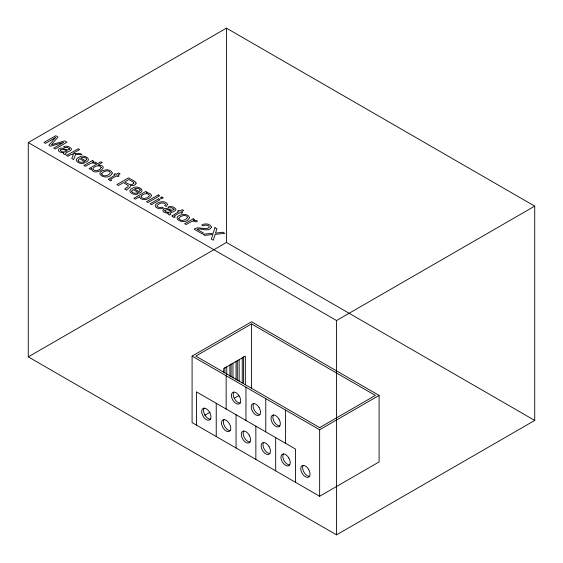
<?xml version="1.0" encoding="UTF-8"?>
<svg xmlns="http://www.w3.org/2000/svg" width="563" height="563" viewBox="0 0 563 563"><rect width="100%" height="100%" fill="white"/><g stroke="black" fill="none" stroke-linecap="round" stroke-linejoin="round"><path stroke-width="0.84" d="M28.277 142.566L226.453 28.15L534.723 206.128L534.723 420.434L336.547 534.85L28.277 356.872L28.277 142.566L336.547 320.544L534.723 206.128M28.277 356.872L226.453 242.456L534.723 420.434M192.089 356.105L251.534 321.783L379.089 395.43L379.089 461.927L319.643 496.249L192.089 422.602L192.089 356.105L319.643 429.752L379.089 395.43M319.643 427.606L375.373 395.43L251.534 323.929L195.804 356.105L319.911 427.76M204.841 415.241L210.112 412.193M234.208 398.28L238.726 395.676M210.801 419.027L210.506 419.111A6.566 3.793 60 0 1 205.861 416.43L204.904 415.022A6.566 3.793 60 0 1 204.165 408.126M230.612 430.463L230.323 430.554A6.566 3.793 60 0 1 225.679 427.873L224.714 426.465A6.566 3.793 60 0 1 223.975 419.569M336.547 320.544L336.547 534.85M319.643 429.752L319.643 496.249M295.498 482.308L295.498 449.056L196.424 391.855L196.424 425.107M285.589 410.089L285.589 443.334M275.68 437.62L275.68 470.865M265.771 398.646L265.771 431.898M255.862 426.177L255.862 459.429M251.534 323.929L251.534 388.28M245.961 387.21L245.961 420.455M245.341 384.705L245.341 356.105L223.666 368.617L223.666 372.087M243.483 356.766L243.483 383.635M242.245 357.892L242.245 383.03M239.148 359.68L239.148 381.348M237.29 360.341L237.29 380.278M236.052 361.467L236.052 379.673M236.052 414.734L236.052 447.986M232.955 363.255L232.955 377.991M231.097 363.916L231.097 376.914M229.859 365.042L229.859 376.309M226.762 366.83L226.762 374.634M226.453 28.15L226.453 242.456M226.143 375.767L226.143 409.02M224.904 367.491L224.904 372.692M216.234 403.298L216.234 436.543M250.141 441.997A6.566 3.793 60 0 1 245.496 439.316L244.532 437.908A6.566 3.793 60 0 1 243.793 431.005M289.769 464.876A6.566 3.793 60 0 1 285.124 462.195L284.16 460.787A6.566 3.793 60 0 1 283.421 453.884M309.58 476.312A6.566 3.793 60 0 1 304.942 473.631L303.978 472.223A6.566 3.793 60 0 1 303.239 465.327M269.951 453.433A6.566 3.793 60 0 1 265.307 450.752L264.35 449.344A6.566 3.793 60 0 1 263.611 442.448M240.232 403.024A6.566 3.793 60 0 1 235.587 400.342L234.623 398.935A6.566 3.793 60 0 1 233.884 392.038M260.043 414.467A6.566 3.793 60 0 1 255.398 411.785L254.441 410.378A6.566 3.793 60 0 1 253.702 403.474M279.86 425.902A6.566 3.793 60 0 1 275.216 423.221L274.251 421.814A6.566 3.793 60 0 1 273.519 414.917M167.478 204.439L166.148 206.466L164.755 205.657L165.487 204.566L165.283 203.996C162.883 201.807 158.794 203.271 157.098 205.636A2.491 1.436 0 0 0 157.436 206.783L159.885 207.634L162.109 207.184L163.502 207.993L161.609 208.599A4.145 2.393 0 0 1 158.963 208.641C147.837 205.418 164.91 197.655 167.478 204.439M108.455 179.266L110.531 180.899L111.664 180.244L110.665 179.597L110.96 179.076L116.541 175.86L117.906 176.648L119.074 175.966L117.709 175.177L120.095 173.805L118.645 172.968L116.259 174.34L115.105 173.671L113.93 174.354L115.084 175.023L108.455 179.266M172.025 215.967L174.108 217.607L175.241 216.952L174.241 216.305L174.537 215.784L180.118 212.561L181.476 213.349L182.651 212.673L181.286 211.885L183.672 210.506L182.222 209.668L179.836 211.048L178.675 210.379L177.507 211.055L178.661 211.723L172.025 215.967M78.123 160.195C78.384 162.341 81.522 162.573 83.197 162.024L84.605 162.841C80.256 165.346 71.677 160.005 79.404 157.056C83.12 154.002 93.036 158.956 85.858 162.257L79.601 158.639L78.123 160.195M131.714 191.139C131.967 193.278 135.106 193.51 136.781 192.961L138.195 193.778C133.839 196.283 125.26 190.941 132.988 187.993C136.703 184.938 146.619 189.893 139.448 193.193L133.185 189.576L131.714 191.139M69.488 148.885L69.446 149.357C66.293 151.644 62.197 145.817 58.833 149.068C56.8 151.757 62.043 153.009 63.964 152.707L63.422 153.312L63.978 154.234L65.111 154.726L66.167 154.107C63.077 152.664 71.318 151.553 71.522 149.315L71.445 148.892C69.763 146.479 66.082 145.331 63.443 146.859L64.78 147.633L67.208 147.358L69.488 148.885M173.939 209.183L173.897 209.661C170.744 211.948 166.648 206.114 163.284 209.373C161.243 212.061 166.493 213.314 168.414 213.011L167.873 213.609L168.428 214.538L169.562 215.024L170.617 214.412C167.528 212.969 175.769 211.857 175.973 209.619L175.895 209.197C174.213 206.783 170.533 205.636 167.894 207.163L169.231 207.937L171.659 207.663L173.939 209.183M101.664 173.664L101.614 174.094C103.423 177.317 108.983 175.698 110.355 172.862L109.898 171.919L108.61 171.159A2.766 1.598 0 0 0 106.365 170.955L103.346 172.004L101.664 173.664M178.872 218.24L178.816 218.662C180.624 221.892 186.184 220.274 187.556 217.431L187.106 216.488L185.811 215.735A2.766 1.598 0 0 0 183.566 215.523L180.547 216.579L178.872 218.24M136.126 183.123L135.563 184.397L133.67 185.48L130.285 185.656L130.257 187.176L127.097 189.33L126.626 190.195L124.676 189.069L128.097 186.656L128.329 185.621L123.508 182.588L118.476 185.487L116.893 184.573L128.61 177.809L135.162 181.701L136.126 183.123M101.284 167.493C100.179 170.35 94.971 172.018 92.923 169.174L92.895 168.654C94.324 165.986 99.56 164.452 101.284 167.493M91.558 168.689C93.127 177.359 112.157 165.902 98.046 165.022L102.297 162.566L100.904 161.764L89.137 168.555L90.467 169.315L91.558 168.689M112.269 173.024C108.321 182.602 90.502 172.257 106.365 169.822A4.99 2.878 0 0 1 109.623 170.322L111.305 171.272L112.269 173.024M189.471 217.599C185.53 227.178 167.704 216.825 183.566 214.39A4.99 2.878 0 0 1 186.825 214.89L188.506 215.847L189.471 217.599M60.396 149.976L60.311 150.412C61.775 152.524 65.231 152.362 67.11 150.814L62.697 149.279L60.396 149.976M164.846 210.281L164.762 210.717C166.226 212.828 169.681 212.666 171.56 211.118L167.148 209.584L164.846 210.281M86.723 159.188L85.527 160.744L80.776 158.006C82.578 157.077 85.872 156.929 86.723 159.188M140.307 190.125L139.11 191.68L134.367 188.943C136.162 188.014 139.455 187.866 140.307 190.125M133.895 183.031C131.96 186.649 127.02 183.369 124.831 181.821L128.836 179.513L133.382 182.208L133.895 183.031M211.47 227.163C208.753 232.618 201.498 227.797 197.029 229.275L203.271 232.878L201.913 233.659L194.066 229.134C198.711 225.721 204.636 230.598 209.105 227.565L209.084 226.256L207.585 225.299L205.178 225.116L203.18 225.883L201.723 225.038C204.643 223.131 210.309 223.427 211.47 227.163M151.433 195.699C149.596 199.619 142.615 201.202 139.708 197.592L139.68 196.621L135.317 199.147L133.874 198.317L145.789 191.434L147.189 192.243L146.056 192.898C148.048 192.715 151.264 193.229 151.433 195.699M214.967 227.663L213.187 233.23L202.983 234.278L204.897 235.383L212.962 234.475L211.301 239.085L213.271 240.218L215.157 234.37L224.806 233.342L222.913 232.252L215.46 233.124L216.952 228.81L214.967 227.663M75.498 154.501L73.605 159.582L71.768 158.527L73.415 154.494L71.107 154.438L67.898 156.289L66.518 155.494L78.243 148.723L79.622 149.526L72.817 153.453L80.129 153.481L81.966 154.543L75.498 154.501M141.25 195.994L141.046 197.022C143.143 199.724 147.872 198.183 149.406 195.614L149.392 195.094C147.415 192.384 143.171 193.954 141.25 195.994M55.364 137.639L48.847 145.289L50.417 146.197L63.647 142.418L53.731 148.111L55.237 148.977L66.962 142.214L64.71 140.912L51.458 144.705L57.996 137.041L55.723 135.725L44.005 142.495L45.519 143.368L55.364 137.639M92.395 160.568L83.852 165.501L85.287 166.324L91.206 163.08L93.627 163.003L95.189 163.749L96.702 162.876L95.323 162.214L92.283 162.207L93.761 161.349L92.395 160.568M158.245 194.918L146.521 201.681L147.963 202.511L159.681 195.741L158.245 194.918M158.618 198.845L150.117 203.757L151.574 204.601L160.082 199.689L158.618 198.845M161.834 196.987L160.209 197.93L161.665 198.767L163.298 197.831L161.834 196.987M193.215 218.775L184.671 223.708L186.107 224.531L192.025 221.287L194.446 221.21L196.008 221.963L197.522 221.083L196.142 220.422L193.102 220.414L194.58 219.563L193.215 218.775M204.003 408.217L203.046 408.513A6.566 3.793 60 0 0 203.046 416.099L204.003 417.507A6.566 3.793 60 0 0 208.648 420.188L209.612 419.892A6.566 3.793 60 0 0 209.612 412.306L208.648 410.899A6.566 3.793 60 0 0 204.003 408.217M223.821 419.653L222.857 419.956A6.566 3.793 60 0 0 222.857 427.535L223.821 428.943A6.566 3.793 60 0 0 228.465 431.624L229.43 431.328A6.566 3.793 60 0 0 229.43 423.742L228.465 422.334A6.566 3.793 60 0 0 223.821 419.653M278.966 419.097L278.002 417.69A6.566 3.793 60 0 0 271.999 415.6A6.566 3.793 60 0 0 272.393 422.89L273.358 424.298A6.566 3.793 60 0 0 279.368 426.388A6.566 3.793 60 0 0 278.966 419.097M308.686 469.507L307.729 468.099A6.566 3.793 60 0 0 301.719 466.009A6.566 3.793 60 0 0 302.12 473.3L303.084 474.708A6.566 3.793 60 0 0 309.087 476.791A6.566 3.793 60 0 0 308.686 469.507M259.149 407.654L258.185 406.247A6.566 3.793 60 0 0 252.182 404.164A6.566 3.793 60 0 0 252.583 411.447L253.54 412.855A6.566 3.793 60 0 0 259.55 414.945A6.566 3.793 60 0 0 259.149 407.654M288.875 458.064L287.911 456.656A6.566 3.793 60 0 0 281.901 454.573A6.566 3.793 60 0 0 282.302 461.857L283.266 463.265A6.566 3.793 60 0 0 289.269 465.355A6.566 3.793 60 0 0 288.875 458.064M239.331 396.218L238.374 394.811A6.566 3.793 60 0 0 232.364 392.721A6.566 3.793 60 0 0 232.765 400.011L233.729 401.419A6.566 3.793 60 0 0 239.732 403.502A6.566 3.793 60 0 0 239.331 396.218M269.058 446.628L268.094 445.22A6.566 3.793 60 0 0 262.091 443.13A6.566 3.793 60 0 0 262.492 450.421L263.449 451.829A6.566 3.793 60 0 0 269.459 453.912A6.566 3.793 60 0 0 269.058 446.628M249.24 435.185L248.283 433.777A6.566 3.793 60 0 0 242.273 431.687A6.566 3.793 60 0 0 242.674 438.978L243.638 440.386A6.566 3.793 60 0 0 249.641 442.476A6.566 3.793 60 0 0 249.24 435.185"/></g></svg>
